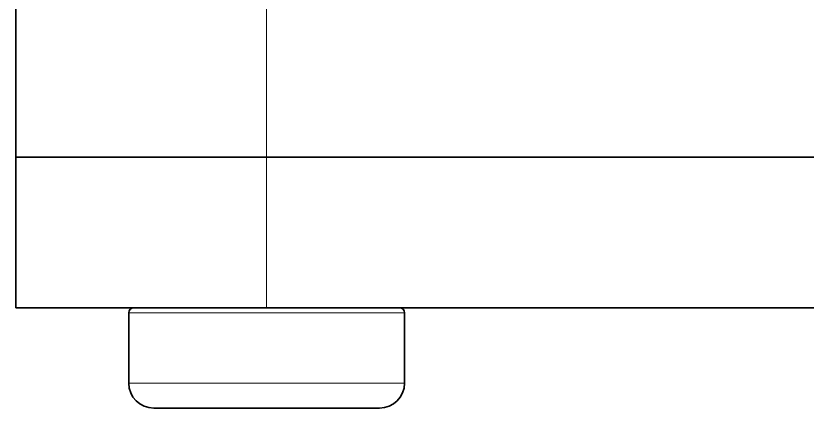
# Model space of a CAD drawing. Extents: x 315 to 857, y 212 to 651.
# Drawn here: x 392.41 to 408.19, y 211.79 to 219.6 of the extents above; entities that cross this region are included whole.
import ezdxf

# ---------------------------------------------------------------- set-up
doc = ezdxf.new("R2010")
doc.units = 0

msp = doc.modelspace()

# ---------------------------------------------------------------- linework, layer by layer
at = {"color": 7, "lineweight": 35, "ltscale": 0.075}
for p, q in [((392.412, 219.787), (392.412, 216.787)), ((392.412, 216.787), (392.412, 213.787))]:
    msp.add_line(p, q, dxfattribs=at)
at = {"color": 7, "lineweight": 13, "ltscale": 0.075}
for p, q in [((397.412, 219.787), (397.412, 216.787)), ((397.412, 216.787), (397.412, 213.787))]:
    msp.add_line(p, q, dxfattribs=at)
at = {"color": 7, "lineweight": 35, "ltscale": 0.125}
for p, q in [((392.412, 216.787), (397.412, 216.787)), ((392.412, 216.787), (397.412, 216.787)), ((392.412, 213.787), (397.412, 213.787))]:
    msp.add_line(p, q, dxfattribs=at)
at = {"color": 7, "lineweight": 35}
for p, q in [((453.792, 216.787), (397.412, 216.787)), ((453.792, 216.787), (397.412, 216.787)), ((453.792, 213.787), (397.412, 213.787)), ((400.065, 213.787), (451.139, 213.787))]:
    msp.add_line(p, q, dxfattribs=at)
at = {"color": 7, "lineweight": 35, "ltscale": 0.058748}
msp.add_line((392.412, 213.787), (394.762, 213.787), dxfattribs=at)
at = {"color": 7, "lineweight": 35, "ltscale": 0.12439}
msp.add_line((394.762, 213.787), (399.738, 213.787), dxfattribs=at)
at = {"color": 7, "lineweight": 35, "ltscale": 0.00215}
msp.add_line((397.326, 213.787), (397.412, 213.787), dxfattribs=at)
at = {"color": 7, "lineweight": 35, "ltscale": 0.024107}
msp.add_line((397.412, 213.787), (398.376, 213.787), dxfattribs=at)
at = {"color": 7, "lineweight": 35, "ltscale": 0.00811}
msp.add_line((399.738, 213.787), (400.062, 213.787), dxfattribs=at)
at = {"color": 7, "lineweight": 13, "ltscale": 0.129083}
for p, q in [((394.662, 213.687), (399.825, 213.687)), ((394.662, 212.287), (399.825, 212.287))]:
    msp.add_line(p, q, dxfattribs=at)
at = {"color": 7, "lineweight": 35, "ltscale": 0.035}
for p, q in [((394.662, 213.687), (394.662, 212.287)), ((400.162, 213.687), (400.162, 212.287))]:
    msp.add_line(p, q, dxfattribs=at)
at = {"color": 7, "lineweight": 13, "ltscale": 0.008417}
for p, q in [((399.825, 213.687), (400.162, 213.687)), ((399.825, 212.287), (400.162, 212.287))]:
    msp.add_line(p, q, dxfattribs=at)
at = {"color": 7, "lineweight": 35, "ltscale": 0.105614}
msp.add_line((395.162, 211.787), (399.387, 211.787), dxfattribs=at)
at = {"color": 7, "lineweight": 35, "ltscale": 0.006886}
msp.add_line((399.387, 211.787), (399.662, 211.787), dxfattribs=at)
at = {"color": 7, "lineweight": 35}
for centre, radius, start, end in [((394.762, 213.687), 0.1, 90.0336, 179.9664), ((400.062, 213.687), 0.1, 0.0336, 89.9664), ((395.162, 212.287), 0.5, 180, 270), ((399.662, 212.287), 0.5, 270, 360)]:
    msp.add_arc(centre, radius, start, end, dxfattribs=at)

doc.saveas('drawing.dxf')
